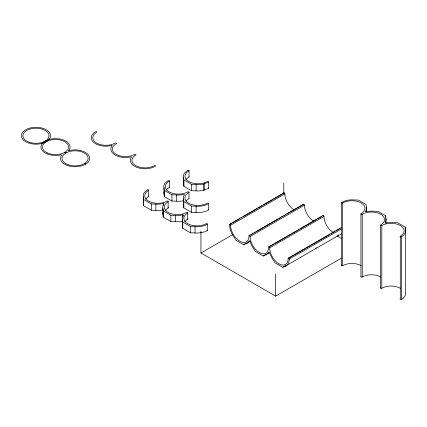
<?xml version="1.0" encoding="UTF-8"?>
<svg xmlns="http://www.w3.org/2000/svg" width="427" height="427" viewBox="0 0 427 427"><rect width="100%" height="100%" fill="white"/><g stroke="black" fill="none" stroke-linecap="round" stroke-linejoin="round"><path stroke-width="0.64" d="M42.022 143.814L45.187 141.081L49.922 139.255A14.598 8.428 0 0 1 65.833 141.081A14.598 8.428 0 0 1 68.998 150.267L68.523 150.816L69.484 150.544A14.598 8.428 0 0 1 89.542 157.232A14.598 8.428 0 0 1 73.161 166.69A14.598 8.428 0 0 1 61.579 155.108L61.093 154.825A14.598 8.428 0 0 1 45.187 152.999A14.598 8.428 0 0 1 42.022 143.814L41.536 143.536A14.598 8.428 0 0 1 21.473 136.848A14.598 8.428 0 0 1 37.854 127.39A14.598 8.428 0 0 1 49.436 138.972L46.271 141.705L41.536 143.536M229.625 224.255L283.955 192.887M230.036 224.276L231.749 223.284M232.896 222.622L239.76 218.661M240.903 218L242.045 217.343M243.187 216.681L256.915 208.755M258.057 208.093L262.061 205.782M263.208 205.125L272.357 199.841M273.499 199.179L283.795 193.239A0.769 0.443 60 0 1 284.339 192.924A0.769 0.443 60 0 1 284.884 193.863A13.061 7.542 60 0 0 294.118 209.86M250.073 241.34L243.641 244.708L235.934 240.262L233.505 236.393A14.598 8.428 60 0 1 230.249 229.619L229.464 224.607A0.769 0.443 60 0 1 230.009 224.292A0.769 0.443 60 0 1 230.548 225.232L284.884 193.863M200.941 231.034L200.941 252.992L232.587 234.722M249.181 235.544L303.517 204.175M230.548 225.232A13.061 7.542 60 0 0 239.787 241.228A13.061 7.542 60 0 0 249.021 235.896L250.169 235.24M251.311 234.578L253.024 233.585M254.172 232.928L255.314 232.267M256.456 231.605L278.19 219.056M279.333 218.4L280.48 217.738M281.623 217.076L283.336 216.089M284.483 215.427L285.626 214.765M286.768 214.103L303.357 204.528A0.769 0.443 60 0 1 303.901 204.218A0.769 0.443 60 0 1 304.44 205.157A13.061 7.542 60 0 0 313.68 221.154M249.021 235.896A0.769 0.443 60 0 1 249.565 235.587A0.769 0.443 60 0 1 250.11 236.526L304.44 205.157M243.641 244.708L246.496 243.059M268.743 246.838L323.074 215.47M269.725 246.528L273.728 244.217M274.876 243.561L286.314 236.953M287.456 236.296L291.46 233.985M292.602 233.323L296.605 231.012M297.752 230.35L298.895 229.689M300.037 229.032L316.626 219.457M317.768 218.795L321.771 216.484M250.11 236.526A13.061 7.542 60 0 0 259.344 252.522A13.061 7.542 60 0 0 268.583 247.19A0.769 0.443 60 0 1 269.127 246.875A0.769 0.443 60 0 1 269.672 247.82L324.002 216.452A13.061 7.542 60 0 0 333.236 232.448M246.069 243.652A14.598 8.428 60 0 0 249.325 240.636L249.811 240.913A14.598 8.428 60 0 0 253.062 247.687L255.495 251.556L263.197 256.003L265.487 254.679M263.197 256.003L269.063 252.96M288.3 258.132L341.488 227.426M269.672 247.82A13.061 7.542 60 0 0 278.906 263.817A13.061 7.542 60 0 0 288.145 258.484L304.729 248.909M305.871 248.247L309.874 245.936M311.021 245.274L329.895 234.38M331.037 233.718L335.04 231.407M336.182 230.745L340.186 228.434M265.631 254.946A14.598 8.428 60 0 0 268.882 251.925L269.368 252.208A14.598 8.428 60 0 0 272.623 258.981L275.052 262.845L282.759 267.297L285.188 266.234A14.598 8.428 60 0 0 289.228 259.109L341.274 229.064M282.759 267.297L286.191 265.311M315.356 248.471L316.503 247.815M285.188 266.234L338.953 235.197M200.941 252.992L275.645 296.124L341.242 258.255M337.698 235.661L338.915 235.133M183.562 177.338L183.861 179.975L191.563 184.427L196.126 184.597A14.598 8.428 0 0 0 203.62 184.026L208.355 182.201A0.769 0.443 0 0 0 208.355 181.571A0.769 0.443 0 0 0 207.271 181.571A13.061 7.542 0 0 1 188.798 181.571A13.061 7.542 0 0 1 188.798 170.907A0.769 0.443 0 0 0 188.798 170.282A0.769 0.443 0 0 0 187.709 170.282L184.544 173.015A14.598 8.428 0 0 0 183.562 177.338L183.861 186.252L191.563 190.698L196.126 190.869A14.598 8.428 0 0 0 203.62 190.303L208.355 188.472A0.769 0.443 0 0 0 208.2 187.779M162.89 208.152L163.189 210.789L170.891 215.235L175.46 215.411A14.598 8.428 0 0 0 182.948 214.84L183.434 215.123A14.598 8.428 0 0 0 182.452 219.446L182.751 228.354L190.453 232.806L195.016 232.977A14.598 8.428 0 0 0 207.244 230.58L207.244 224.308A0.769 0.443 0 0 0 207.244 223.679A0.769 0.443 0 0 0 206.161 223.679A13.061 7.542 0 0 1 187.688 223.679A13.061 7.542 0 0 1 187.688 213.014A0.769 0.443 0 0 0 187.688 212.384A0.769 0.443 0 0 0 186.599 212.384A13.061 7.542 0 0 1 168.126 212.384A13.061 7.542 0 0 1 168.126 201.72A0.769 0.443 0 0 0 168.126 201.096A0.769 0.443 0 0 0 167.042 201.096A13.061 7.542 0 0 1 148.569 201.096A13.061 7.542 0 0 1 148.569 190.426A0.769 0.443 0 0 0 148.569 189.802A0.769 0.443 0 0 0 147.48 189.802L144.315 192.534A14.598 8.428 0 0 0 143.328 196.863L143.627 199.494L151.334 203.946L155.898 204.117A14.598 8.428 0 0 0 163.392 203.546L163.877 203.828A14.598 8.428 0 0 0 162.89 208.152L163.189 217.065L170.891 221.512L175.46 221.682A14.598 8.428 0 0 0 182.356 221.25M183.509 198.977L183.807 201.613L191.515 206.06L196.078 206.23A14.598 8.428 0 0 0 208.307 203.834A0.769 0.443 0 0 0 208.307 203.209A0.769 0.443 0 0 0 207.223 203.209A13.061 7.542 0 0 1 188.75 203.209A13.061 7.542 0 0 1 188.75 192.54A0.769 0.443 0 0 0 188.75 191.915A0.769 0.443 0 0 0 187.661 191.915A13.061 7.542 0 0 1 169.188 191.915A13.061 7.542 0 0 1 169.188 181.251A0.769 0.443 0 0 0 169.188 180.621A0.769 0.443 0 0 0 168.105 180.621L164.939 183.359A14.598 8.428 0 0 0 163.952 187.683L164.251 190.319L171.953 194.765L176.522 194.942A14.598 8.428 0 0 0 184.01 194.37L184.496 194.648A14.598 8.428 0 0 0 183.509 198.977L183.807 207.885L191.515 212.331L196.078 212.507A14.598 8.428 0 0 0 208.307 210.111A0.769 0.443 0 0 0 208.146 209.411M163.952 187.683L164.251 196.591L171.953 201.042L176.522 201.213A14.598 8.428 0 0 0 183.418 200.775M143.205 202.035A14.598 8.428 0 0 0 143.328 203.135L143.627 205.771L151.334 210.217L155.898 210.394A14.598 8.428 0 0 0 162.799 209.956M182.452 219.446L182.751 222.083L190.453 226.529L195.016 226.705A14.598 8.428 0 0 0 207.244 224.308M385.666 215.827L377.964 211.376L373.395 211.205A14.598 8.428 0 0 0 365.907 211.776L365.421 211.493A14.598 8.428 0 0 0 366.403 207.17L366.104 204.533L358.402 200.087L353.839 199.911A14.598 8.428 0 0 0 346.345 200.482L341.611 202.307A0.769 0.443 0 0 0 341.611 202.937A0.769 0.443 0 0 0 342.694 202.937A13.061 7.542 0 0 1 361.167 202.937A13.061 7.542 0 0 1 361.167 213.601A0.769 0.443 0 0 0 361.167 214.226A0.769 0.443 0 0 0 362.256 214.226A13.061 7.542 0 0 1 380.729 214.226A13.061 7.542 0 0 1 380.729 224.896A0.769 0.443 0 0 0 380.729 225.52A0.769 0.443 0 0 0 381.813 225.52A13.061 7.542 0 0 1 400.286 225.52A13.061 7.542 0 0 1 400.286 236.184L400.286 298.927A0.769 0.443 0 0 0 400.286 299.551A0.769 0.443 0 0 0 401.375 299.551A14.598 8.428 0 0 0 405.527 292.49L405.527 229.753L405.228 227.116L397.521 222.67L392.957 222.499A14.598 8.428 0 0 0 385.464 223.065L384.978 222.787A14.598 8.428 0 0 0 385.965 218.459L385.666 215.827L385.666 217.146M337.239 236.014L341.264 238.335M405.228 227.116L405.228 229.096M405.527 229.753A14.598 8.428 0 0 1 401.375 236.814L401.375 299.551M385.965 218.459L385.965 223.086M381.813 225.52L381.813 288.257A0.769 0.443 0 0 1 380.729 288.257A0.769 0.443 0 0 1 380.729 287.633M380.505 225.205L380.505 287.947M366.403 207.17L366.403 211.792M362.256 214.226L362.256 276.968A0.769 0.443 0 0 1 361.242 277.006A0.769 0.443 0 0 1 361.045 276.429M360.943 213.916L360.943 276.653M342.694 202.937L342.694 265.674A13.061 7.542 0 0 1 361.167 265.674M341.381 202.622L341.381 265.359M283.795 183.199L283.795 193.18M275.645 274.166L275.645 296.124M208.584 181.886L208.584 188.163M208.531 203.519L208.531 209.796M204.576 183.754L204.576 190.031M203.62 184.026L203.62 190.303M196.126 184.597L196.126 190.869M196.078 206.23L196.078 212.507M195.016 226.705L195.016 232.977M191.563 184.427L191.563 190.698M191.515 206.06L191.515 212.331M190.453 226.529L190.453 232.806M189.022 170.592L189.022 176.869M188.974 192.23L188.974 198.502M187.688 213.014L187.688 219.286A13.061 7.542 0 0 0 184.854 221.736M183.861 179.975L183.861 186.252M183.807 201.613L183.807 207.885M182.948 214.84L182.948 217.348M182.751 222.083L182.751 228.354M176.522 194.942L176.522 201.213M175.46 215.411L175.46 221.682M171.953 194.765L171.953 201.042M170.891 215.235L170.891 221.512M169.412 180.936L169.412 187.207M168.126 201.72L168.126 207.997A13.061 7.542 0 0 0 165.297 210.442M164.251 190.319L164.251 196.591M163.392 203.546L163.392 205.43M163.189 210.789L163.189 217.065M155.898 204.117L155.898 210.394M151.334 203.946L151.334 210.217M148.569 190.426L148.569 196.703A13.061 7.542 0 0 0 145.735 199.147M143.627 199.494L143.627 205.771M143.328 196.863L143.328 203.135M84.306 163.664A0.769 0.443 0 0 1 85.389 163.664A0.769 0.443 0 0 1 85.389 164.294M45.187 141.081A0.769 0.443 0 0 1 46.271 141.081A0.769 0.443 0 0 1 46.271 141.705M64.744 152.375A0.769 0.443 0 0 1 65.833 152.375A0.769 0.443 0 0 1 65.833 152.999M183.562 183.615A14.598 8.428 0 0 1 183.562 181.416M188.921 176.645A0.769 0.443 0 0 1 188.798 177.184A13.061 7.542 0 0 0 185.964 179.628M163.952 193.954A14.598 8.428 0 0 1 163.952 191.755M183.509 205.248A14.598 8.428 0 0 1 183.386 204.149M169.311 186.989A0.769 0.443 0 0 1 169.188 187.522A13.061 7.542 0 0 0 166.359 189.972M188.947 198.39A0.769 0.443 0 0 1 188.75 198.817A13.061 7.542 0 0 0 185.916 201.261M401.375 236.814A0.769 0.443 0 0 1 400.286 236.814A0.769 0.443 0 0 1 400.286 236.184M342.694 265.674A0.769 0.443 0 0 1 341.611 265.674A0.769 0.443 0 0 1 341.611 265.044M381.813 288.257A13.061 7.542 0 0 1 400.286 288.257M362.256 276.968A13.061 7.542 0 0 1 380.729 276.968M322.913 215.822A0.769 0.443 60 0 1 323.458 215.507A0.769 0.443 60 0 1 324.002 216.452M341.429 233.766A14.598 8.428 60 0 1 339.524 234.866M288.145 258.484A0.769 0.443 60 0 1 288.684 258.17A0.769 0.443 60 0 1 289.228 259.109M207.367 230.046A0.769 0.443 0 0 1 207.244 230.58M148.409 196.004A0.769 0.443 0 0 1 148.569 196.703M167.966 207.298A0.769 0.443 0 0 1 168.126 207.997M187.688 218.661A0.769 0.443 0 0 1 187.688 219.286M162.89 214.429A14.598 8.428 0 0 1 162.89 212.23M182.452 225.718A14.598 8.428 0 0 1 182.452 223.518M111.981 145.746L111.954 145.826A14.598 8.428 0 0 0 115.119 155.012A14.598 8.428 0 0 0 131.03 156.842L131.516 157.12A14.598 8.428 0 0 0 136.891 167.352A14.598 8.428 0 0 0 155.327 166.306A0.769 0.443 0 0 0 155.327 165.676A0.769 0.443 0 0 0 154.238 165.676A13.061 7.542 0 0 1 135.765 165.676A13.061 7.542 0 0 1 135.765 155.012A0.769 0.443 0 0 0 135.765 154.387A0.769 0.443 0 0 0 134.676 154.387A13.061 7.542 0 0 1 116.203 154.387A13.061 7.542 0 0 1 116.203 143.718A0.769 0.443 0 0 0 116.203 143.093A0.769 0.443 0 0 0 115.119 143.093A13.061 7.542 0 0 1 96.646 143.093A13.061 7.542 0 0 1 96.646 132.429A0.769 0.443 0 0 0 96.646 131.799A0.769 0.443 0 0 0 95.557 131.799A14.598 8.428 0 0 0 93.743 142.442A14.598 8.428 0 0 0 111.468 145.548L111.981 145.746M68.539 164.865A13.061 7.542 0 0 0 88.133 158.332A13.061 7.542 0 0 0 68.539 151.804A13.061 7.542 0 0 0 68.539 164.865M29.42 142.276A13.061 7.542 0 0 0 49.009 135.749A13.061 7.542 0 0 0 29.42 129.216A13.061 7.542 0 0 0 29.42 142.276M47.557 153.021A13.061 7.542 0 0 0 68.459 148.025A13.061 7.542 0 0 0 50.509 140.072A13.061 7.542 0 0 0 47.557 153.021"/></g></svg>
